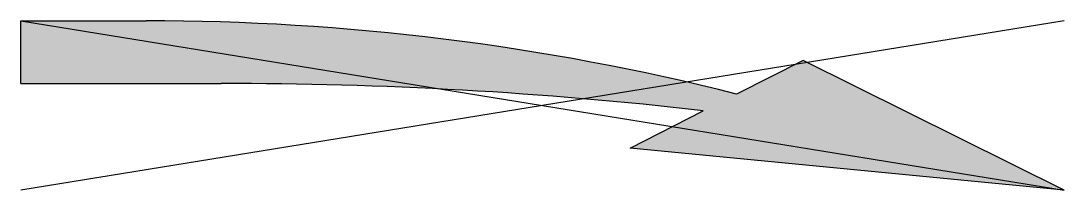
# Model space of a CAD drawing. Header units: metres. Extents: x 0 to 5, y -0.66 to 0.15.
import ezdxf

# ---------------------------------------------------------------- set-up
doc = ezdxf.new("R2010")
doc.units = ezdxf.units.M

msp = doc.modelspace()

# ---------------------------------------------------------------- hatches: boundary and pattern name
h = msp.add_hatch(color=256)
h.paths.add_polyline_path([(5, -0.66), (2.92, -0.46), (3.27, -0.28, 0.004791), (2.8884, -0.24), (4.1532, -0.24)])
h.paths.add_polyline_path([(3.43, -0.2), (3.75, -0.04), (4.1532, -0.24), (2.8884, -0.24, 0.024122), (0.96, -0.15), (0, -0.15), (0, 0.15), (0.6, 0.15, -0.062013)])

# ---------------------------------------------------------------- linework, layer by layer
for p, q in [((0, 0.15), (0.6, 0.15)), ((0, -0.15), (0, 0.15)), ((3.75, -0.04), (3.43, -0.2)), ((5, -0.66), (3.75, -0.04)), ((0, -0.15), (0.96, -0.15)), ((2.92, -0.46), (3.27, -0.28)), ((5, -0.66), (2.92, -0.46))]:
    msp.add_line(p, q)
at = {"flags": 128}
for points in [[(5, 0.15), (0, -0.66)], [(0, 0.15), (5, -0.66)]]:
    msp.add_lwpolyline(points, dxfattribs=at)
for centre, radius, start, end in [((0.6094, -11.39), 11.54, 75.85265, 90.04685), ((0.992, -20.17), 20.02, 83.46636, 90.09156)]:
    msp.add_arc(centre, radius, start, end)

doc.saveas('drawing.dxf')
